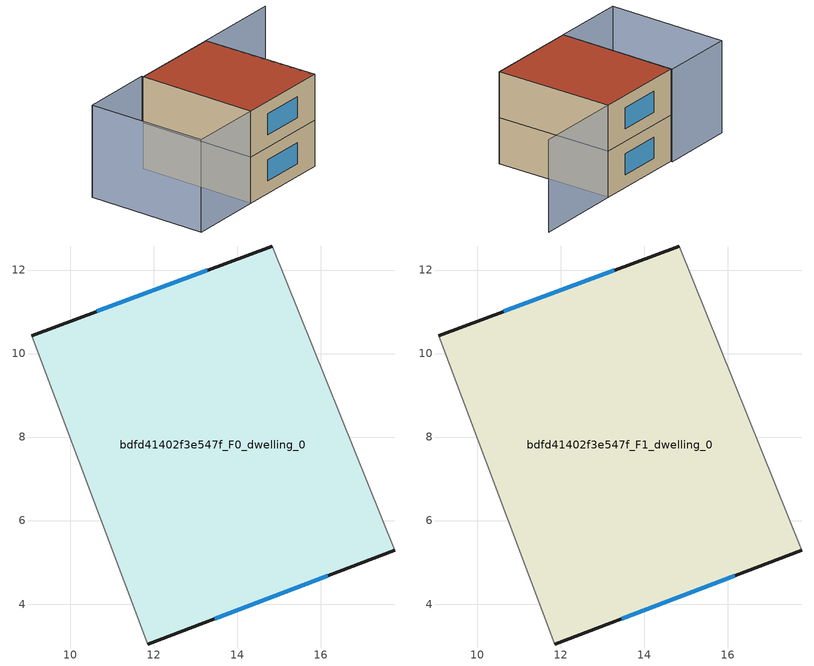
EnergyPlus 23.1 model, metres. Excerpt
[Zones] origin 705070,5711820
bdfd41402f3e547f_F0_dwelling_0
 floor ground (EU_floor_Construction): 14.84,12.58 17.77,5.29 11.85,3.04 9.08,10.43 z0
 wall outside (EU_wall_Construction): 11.85,3.04 17.77,5.29 / 14.84,12.58 9.08,10.43 z0:3
 wall adiabatic (EU_wall_Construction): 17.77,5.29 14.84,12.58 / 9.08,10.43 11.85,3.04 z0:3
 window (EU_Window_Construction): 13.45,3.65 16.17,4.68 / 13.28,11.99 10.63,11.01 z0.81:2.19
bdfd41402f3e547f_F1_dwelling_0
 floor to bdfd41402f3e547f_F0_dwelling_0 (EU_floor_Construction): 14.84,12.58 17.77,5.29 11.85,3.04 9.08,10.43 z3
 wall outside (EU_wall_Construction): 11.85,3.04 17.77,5.29 / 14.84,12.58 9.08,10.43 z3:6
 wall adiabatic (EU_wall_Construction): 17.77,5.29 14.84,12.58 / 9.08,10.43 11.85,3.04 z3:6
 window (EU_Window_Construction): 13.45,3.65 16.17,4.68 / 13.28,11.99 10.63,11.01 z3.81:5.19
 roof outside (EU_roof_Construction): 17.77,5.29 14.84,12.58 9.08,10.43 11.85,3.04 z6
shading: 17.66,5.25 14.84,12.58 / 14.84,12.58 20.36,14.7 / 11.89,3.06 7.3,1.31 / 7.3,1.31 4.46,8.76 / 4.46,8.76 9.05,10.51 / 9.05,10.51 11.89,3.06 z0:6
[Building]
EU S2 Campaign: North Axis=0; Terrain=City; Solar Distribution=FullExterior
[Site:Location]
London: Latitude=51.5; Longitude=-0.5; Time Zone=0; Elevation=25
[SizingPeriod:WeatherFileDays]
AnnualSizingPeriod: Begin Month=1; Begin Day of Month=1; End Month=12; End Day of Month=31; Day of Week for Start Day=Monday; Use Weather File Daylight Saving Period=No; Use Weather File Rain and Snow Indicators=No
[MATERIAL]
EU_InternalMass_Material: Roughness=MediumRough; Thickness=0.1; Conductivity=1; Density=1800; Specific Heat=900; Thermal Absorptance=0.9; Solar Absorptance=0.7; Visible Absorptance=0.7
[MATERIAL:NOMASS] Roughness=MediumRough; Thermal Absorptance=0.9; Solar Absorptance=0.7; Visible Absorptance=0.7
Name | Thermal Resistance
EU_wall_NoMass | 0.727863
EU_roof_NoMass | 0.773354
EU_floor_NoMass | 1.79329
[WINDOWMATERIAL:SIMPLEGLAZINGSYSTEM]
EU_Window_SimpleGlazing: UFactor=2.58614; Solar Heat Gain Coefficient=0.76; Visible Transmittance=0.76
[CONSTRUCTION]
EU_wall_Construction: EU_wall_NoMass
EU_roof_Construction: EU_roof_NoMass
EU_floor_Construction: EU_floor_NoMass
EU_Window_Construction: EU_Window_SimpleGlazing
EU_InternalMass_Construction: EU_InternalMass_Material
[ZONE] Type=1; Multiplier=1; Ceiling Height=autocalculate; Volume=147.234; Floor Area=autocalculate; Part of Total Floor Area=Yes
bdfd41402f3e547f_F0_dwelling_0; bdfd41402f3e547f_F1_dwelling_0
[INTERNALMASS] Construction=EU_InternalMass_Construction; Surface Area=49.0778
Name | Zone or ZoneList
bdfd41402f3e547f_F0_dwelling_0_EU_InternalMass | bdfd41402f3e547f_F0_dwelling_0
bdfd41402f3e547f_F1_dwelling_0_EU_InternalMass | bdfd41402f3e547f_F1_dwelling_0
[OTHEREQUIPMENT] Fuel Type=Electricity; Design Level Calculation Method=Watts/Area; Power per Zone Floor Area=1; Fraction Latent=0; Fraction Radiant=0; Fraction Lost=0; Carbon Dioxide Generation Rate=0; EndUse Subcategory=EU_Step8_InternalGains
Name | Zone or ZoneList or Space or SpaceList | Schedule
EU_Step8_InternalGain_bdfd41402f3e547f_F0_dwelling_0_f000 | bdfd41402f3e547f_F0_dwelling_0 | EU_Step8_GainSchedule_bdfd41402f3e547f_F0_dwelling_0_f000
EU_Step8_InternalGain_bdfd41402f3e547f_F1_dwelling_0_f000 | bdfd41402f3e547f_F1_dwelling_0 | EU_Step8_GainSchedule_bdfd41402f3e547f_F1_dwelling_0_f000
[ZONEVENTILATION:DESIGNFLOWRATE] Schedule=EU_AlwaysOn; Design Flow Rate Calculation Method=AirChanges/Hour; Air Changes per Hour=0.484901; Ventilation Type=Natural; Fan Pressure Rise=0; Fan Total Efficiency=1; Constant Term Coefficient=1; Temperature Term Coefficient=0; Velocity Term Coefficient=0; Velocity Squared Term Coefficient=0; Minimum Indoor Temperature=-100; Maximum Indoor Temperature=100; Delta Temperature=-100; Minimum Outdoor Temperature=-100; Maximum Outdoor Temperature=100; Maximum Wind Speed=40
Name | Zone or ZoneList or Space or SpaceList
EU_ConstantAir_bdfd41402f3e547f_F0_dwelling_0 | bdfd41402f3e547f_F0_dwelling_0
EU_ConstantAir_bdfd41402f3e547f_F1_dwelling_0 | bdfd41402f3e547f_F1_dwelling_0
[HVACTEMPLATE:THERMOSTAT] Constant Heating Setpoint=20; Constant Cooling Setpoint=50
EU_HeatOnly_bdfd41402f3e547f_F0_dwelling_0; EU_HeatOnly_bdfd41402f3e547f_F1_dwelling_0
[HVACTEMPLATE:ZONE:IDEALLOADSAIRSYSTEM] System Availability Schedule=EU_AlwaysOn; Maximum Heating Supply Air Temperature=50; Minimum Cooling Supply Air Temperature=13; Maximum Heating Supply Air Humidity Ratio=0.0156; Minimum Cooling Supply Air Humidity Ratio=0.0077; Heating Limit=NoLimit; Cooling Limit=NoLimit; Heating Availability Schedule=EU_AlwaysOn; Cooling Availability Schedule=EU_CoolingOff; Dehumidification Control Type=ConstantSensibleHeatRatio; Cooling Sensible Heat Ratio=0.7; Dehumidification Setpoint=60; Humidification Control Type=None; Humidification Setpoint=30; Outdoor Air Method=None; Outdoor Air Flow Rate per Person=0.00944; Outdoor Air Flow Rate per Zone Floor Area=0; Outdoor Air Flow Rate per Zone=0; Demand Controlled Ventilation Type=None; Outdoor Air Economizer Type=NoEconomizer; Heat Recovery Type=None; Sensible Heat Recovery Effectiveness=0.7; Latent Heat Recovery Effectiveness=0.65
Name | Template Thermostat
bdfd41402f3e547f_F0_dwelling_0 | EU_HeatOnly_bdfd41402f3e547f_F0_dwelling_0
bdfd41402f3e547f_F1_dwelling_0 | EU_HeatOnly_bdfd41402f3e547f_F1_dwelling_0
[SIZING:ZONE] Zone Cooling Design Supply Air Temperature Input Method=SupplyAirTemperature; Zone Cooling Design Supply Air Temperature=13; Zone Heating Design Supply Air Temperature Input Method=SupplyAirTemperature; Zone Heating Design Supply Air Temperature=50; Zone Cooling Design Supply Air Humidity Ratio=0.008; Zone Heating Design Supply Air Humidity Ratio=0.008; Cooling Design Air Flow Method=DesignDay; Cooling Design Air Flow Rate=0; Cooling Minimum Air Flow per Zone Floor Area=0.000762; Cooling Minimum Air Flow=0; Cooling Minimum Air Flow Fraction=0.2; Heating Design Air Flow Method=DesignDay; Heating Design Air Flow Rate=0; Heating Maximum Air Flow per Zone Floor Area=0.002032; Heating Maximum Air Flow=0.141576; Heating Maximum Air Flow Fraction=0.3; Account for Dedicated Outdoor Air System=No; Dedicated Outdoor Air System Control Strategy=NeutralSupplyAir; Dedicated Outdoor Air Low Setpoint Temperature for Design=autosize; Dedicated Outdoor Air High Setpoint Temperature for Design=autosize; Zone Load Sizing Method=Sensible Load Only No Latent Load; Zone Latent Cooling Design Supply Air Humidity Ratio Input Method=HumidityRatioDifference; Zone Cooling Design Supply Air Humidity Ratio Difference=0.005; Zone Latent Heating Design Supply Air Humidity Ratio Input Method=HumidityRatioDifference; Zone Humidification Design Supply Air Humidity Ratio Difference=0.005
bdfd41402f3e547f_F0_dwelling_0; bdfd41402f3e547f_F1_dwelling_0
[SCHEDULE:CONSTANT]
Name | Hourly Value
EU_AlwaysOn | 1
EU_CoolingOff | 0
[SCHEDULE:FILE] Column Number=1; Rows to Skip at Top=0; Number of Hours of Data=8760; Column Separator=Comma; Interpolate to Timestep=No; Minutes per Item=60; Adjust Schedule for Daylight Savings=Yes
Name | File
EU_Step8_GainSchedule_bdfd41402f3e547f_F0_dwelling_0_f000 | ../../schedules/bdfd41402f3e547f/bdfd41402f3e547f_F0_dwelling_0_f000_gain.csv
EU_Step8_GainSchedule_bdfd41402f3e547f_F1_dwelling_0_f000 | ../../schedules/bdfd41402f3e547f/bdfd41402f3e547f_F1_dwelling_0_f000_gain.csv
